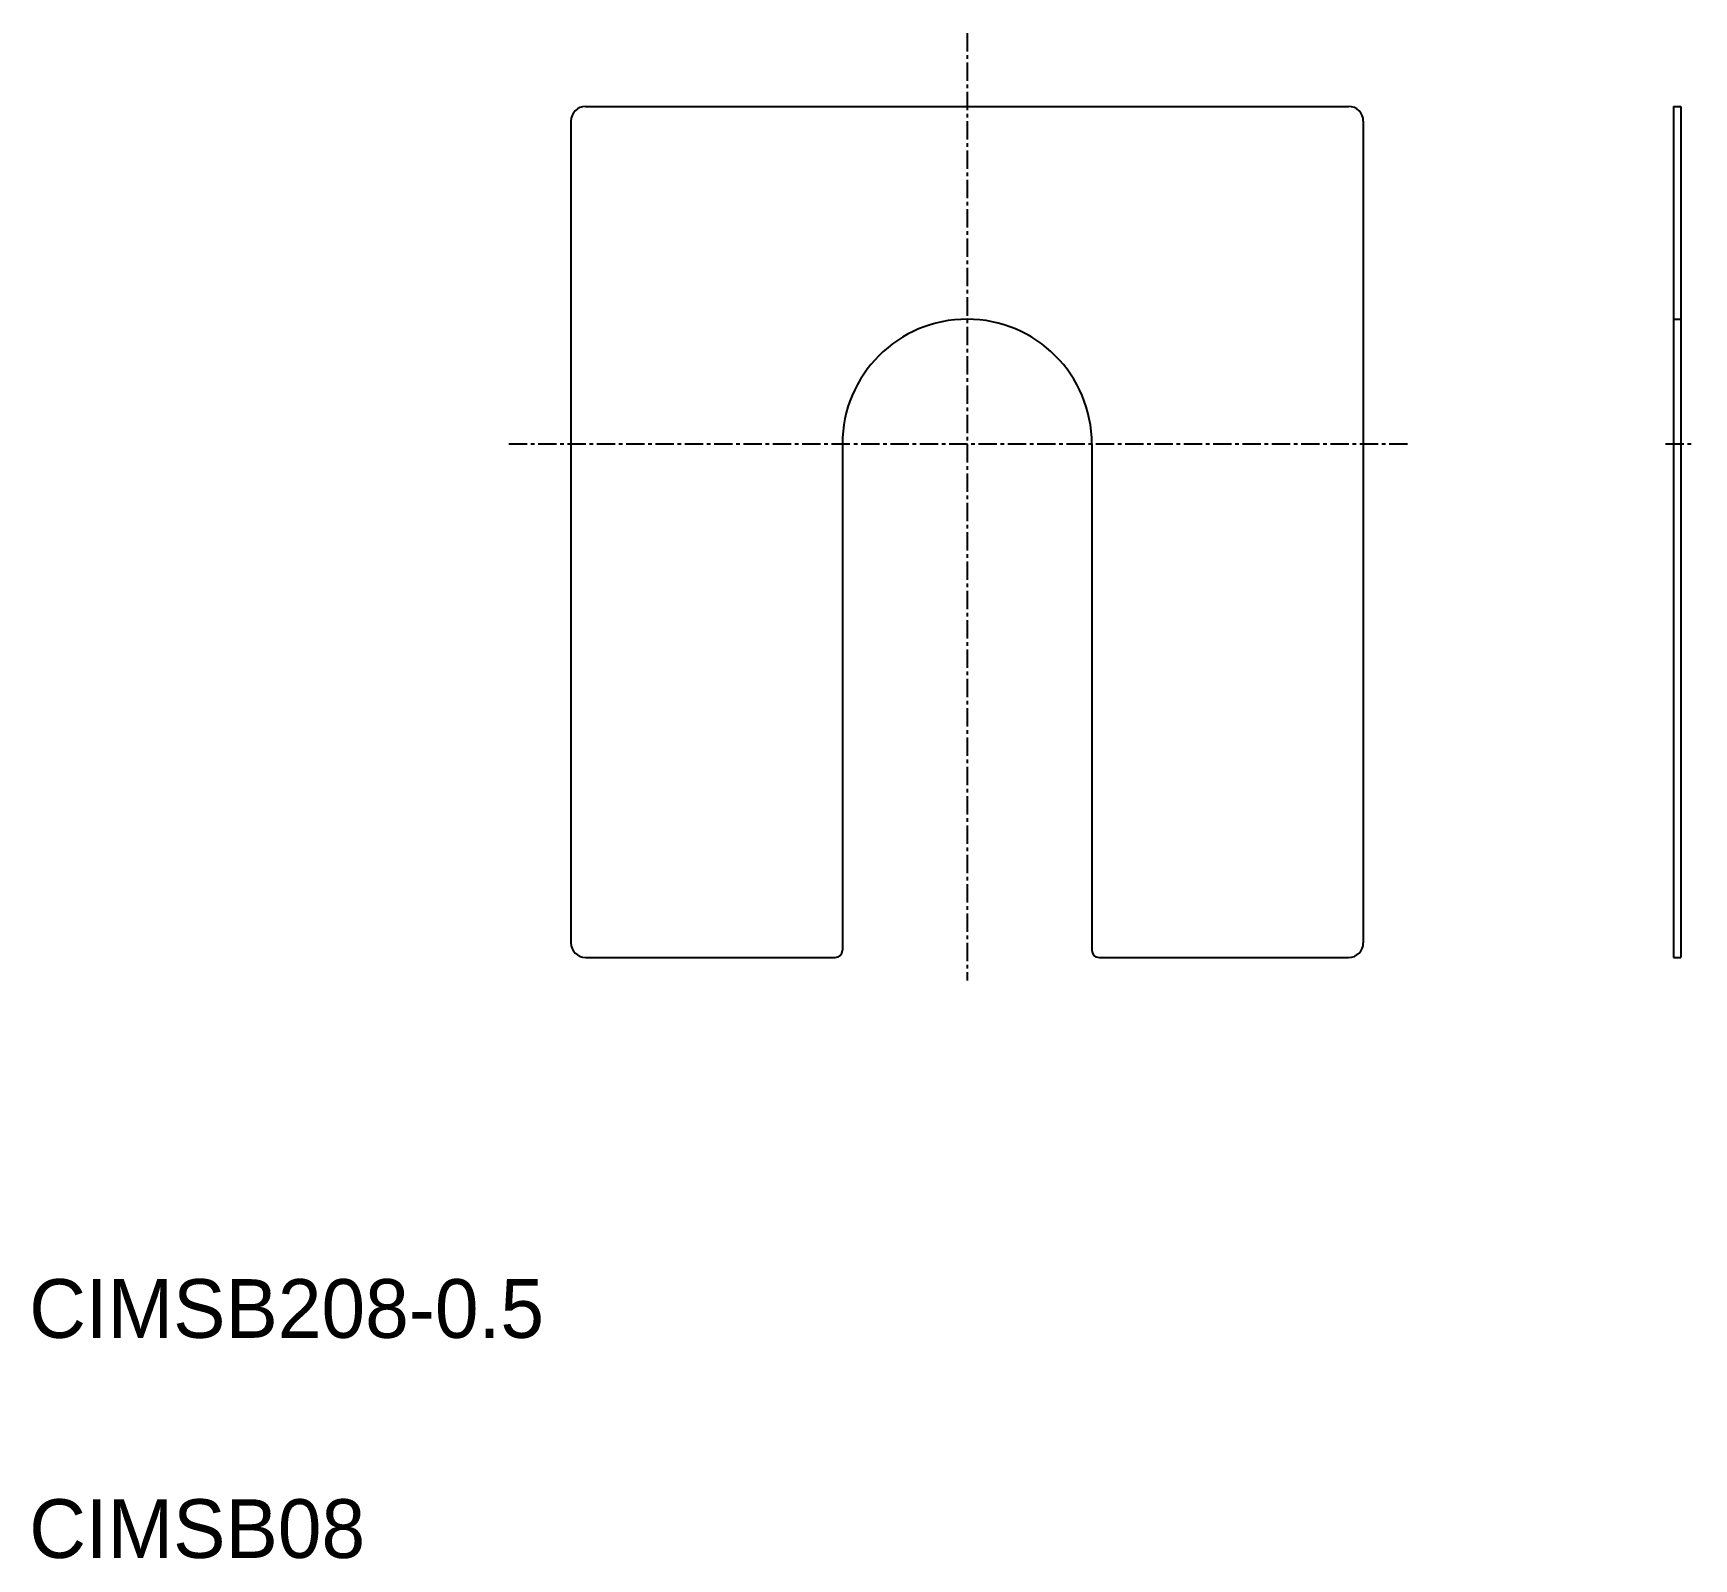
# Model space of a CAD drawing. Extents: x 10 to 123, y 10 to 114.
import ezdxf

# ---------------------------------------------------------------- set-up
doc = ezdxf.new("R2010")
doc.units = 0
doc.linetypes.add('CENTER', pattern=[2, 1.25, -0.25, 0.25, -0.25])
doc.linetypes.add('DASHED', pattern=[0.75, 0.5, -0.25])
doc.layers.get('0').update_dxf_attribs({"linetype": 'CONTINUOUS'})
doc.layers.add('CENTER', color=1, linetype='CENTER')

msp = doc.modelspace()

# ---------------------------------------------------------------- linework, layer by layer
at = {"color": 7, "linetype": 'CONTINUOUS'}
for p, q in [((47.91, 108.92), (99.91, 108.92)), ((122.05, 108.92), (122.05, 50.92)), ((122.05, 108.92), (122.55, 108.92)), ((122.55, 108.92), (122.55, 50.92)), ((46.91, 107.92), (46.91, 51.92)), ((100.91, 107.92), (100.91, 51.92)), ((65.41, 85.92), (65.41, 51.42)), ((82.41, 85.92), (82.41, 51.42)), ((47.91, 50.92), (64.91, 50.92)), ((82.91, 50.92), (99.91, 50.92)), ((122.05, 50.92), (122.55, 50.92))]:
    msp.add_line(p, q, dxfattribs=at)
at = {"color": 3, "linetype": 'DASHED'}
for q in [(122.05, 94.42), (122.55, 94.42)]:
    msp.add_line((122.05, 94.42), q, dxfattribs=at)
msp.add_line((122.05, 79.92), (122.05, 79.92))
at = {"color": 7, "linetype": 'CONTINUOUS'}
for centre, radius, start, end in [((47.91, 107.92), 1, 90, 180), ((99.91, 107.92), 1, 0, 90), ((73.91, 85.92), 8.5, 0, 180), ((47.91, 51.92), 1, 180, 270), ((64.91, 51.42), 0.5, 270, 0), ((82.91, 51.42), 0.5, 180, 270), ((99.91, 51.92), 1, 270, 0)]:
    msp.add_arc(centre, radius, start, end, dxfattribs=at)
at = {"layer": 'CENTER', "color": 1, "linetype": 'CENTER'}
for p, q in [((73.91, 113.91), (73.91, 49.36)), ((42.68, 85.92), (103.96, 85.92)), ((121.49, 85.92), (123.43, 85.92))]:
    msp.add_line(p, q, dxfattribs=at)

# ---------------------------------------------------------------- texts
at = {"color": 7, "linetype": 'CONTINUOUS'}
for s, p in [('CIMSB208-0.5', (10, 25)), ('CIMSB08', (10, 10))]:
    msp.add_text(s, height=4, dxfattribs=at).set_placement(p)

doc.saveas('drawing.dxf')
